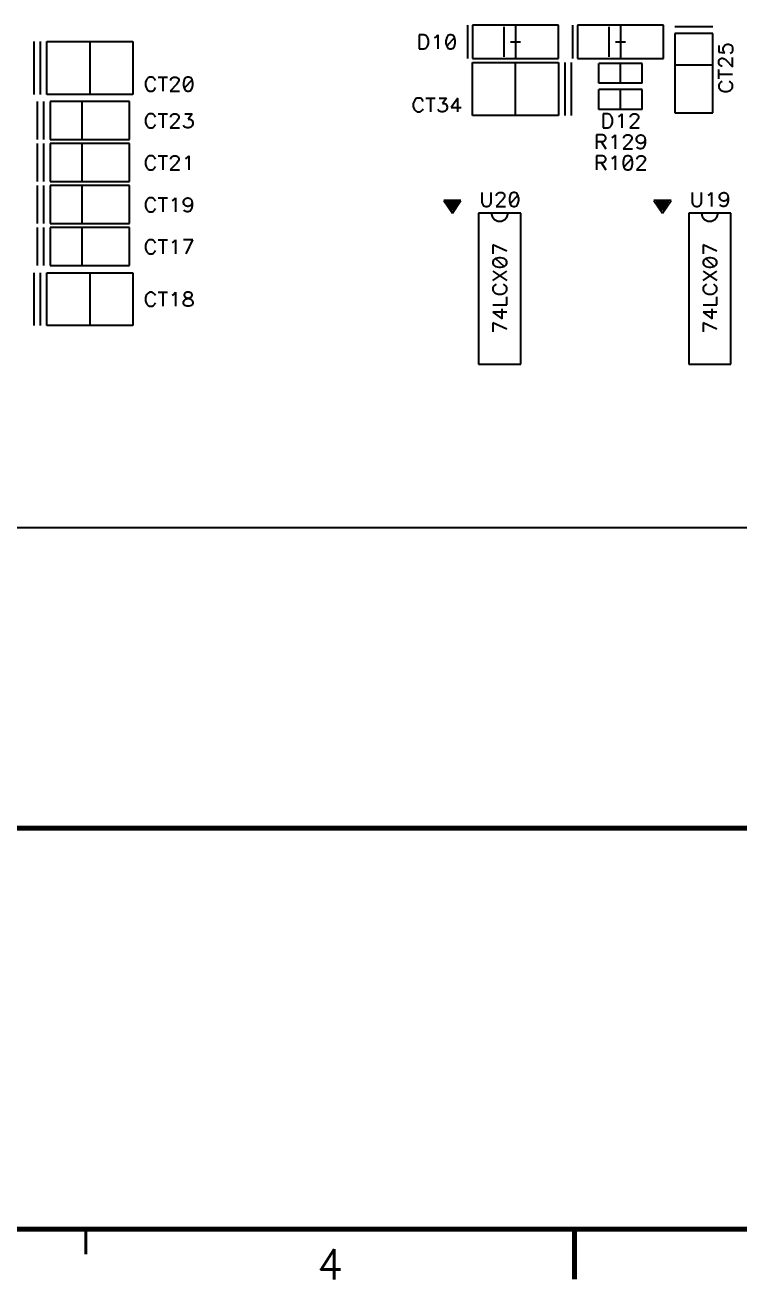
# Model space of a CAD drawing. Extents: x 295 to 953, y 10 to 290.
# Drawn here: x 632.2 to 703.4, y 9.8 to 135.1 of the extents above; entities that cross this region are included whole.
import ezdxf
from ezdxf.enums import TextEntityAlignment as Align

# ---------------------------------------------------------------- set-up
doc = ezdxf.new("R2010")
doc.units = 0
doc.header["$LTSCALE"] = 5
doc.header["$MEASUREMENT"] = 0
doc.layers.get('0').update_dxf_attribs({"linetype": 'CONTINUOUS', "lineweight": 25})
for name, color, linetype in [('DV-INT-A3_TSK', 14, 'CONTINUOUS'), ('문자', 4, 'CONTINUOUS'), ('테두리', 3, 'CONTINUOUS')]:
    doc.layers.add(name, color=color, linetype=linetype)
doc.styles.get("Standard").update_dxf_attribs({"font": 'simplex.shx'})

# ---------------------------------------------------------------- blocks, each defined once
blk = doc.blocks.new('C')
at = {"layer": '테두리'}
for points, const_width in [([(15, 285), (15, 15), (405, 15), (405, 285), (15, 285)], 0.5), ([(15, 55), (405, 55)], 0.5), ([(161.25, 12.5), (161.25, 15)], 0.3), ([(210, 10), (210, 15)], 0.5)]:
    blk.add_lwpolyline(points, dxfattribs=dict(at, const_width=const_width))
at = {"layer": '문자'}
blk.add_text('4', height=3, dxfattribs=at).set_placement((185.62, 11.5), align=Align.MIDDLE)

msp = doc.modelspace()

# ---------------------------------------------------------------- linework, layer by layer
at = {"layer": 'DV-INT-A3_TSK', "color": 7}
for p, q in [((676.29, 135.1), (676.29, 131.8)), ((685.36, 135.1), (676.78, 135.1)), ((676.78, 135.1), (676.78, 131.8)), ((679.92, 134.94), (679.92, 131.96)), ((681.07, 135.1), (681.07, 131.8)), ((685.36, 131.8), (685.36, 135.1)), ((686.77, 135.1), (686.77, 131.8)), ((695.84, 135.1), (687.26, 135.1)), ((687.26, 135.1), (687.26, 131.8)), ((690.4, 134.94), (690.4, 131.96)), ((691.55, 135.1), (691.55, 131.8)), ((695.84, 131.8), (695.84, 135.1)), ((700.78, 134.93), (696.99, 134.93)), ((700.78, 134.27), (696.99, 134.27)), ((696.99, 134.27), (696.99, 131.46)), ((700.78, 131.46), (700.78, 134.27)), ((633.03, 133.47), (633.03, 128.19)), ((633.69, 133.47), (633.69, 128.19)), ((634.35, 133.47), (642.93, 133.47)), ((634.35, 128.19), (634.35, 133.47)), ((638.64, 133.47), (638.64, 128.19)), ((642.93, 133.47), (642.93, 128.19)), ((671.48, 134.14), (671.48, 132.74)), ((671.95, 134.14), (671.48, 134.14)), ((672.15, 134.07), (671.95, 134.14)), ((672.28, 133.93), (672.15, 134.07)), ((672.15, 132.8), (672.28, 132.94)), ((672.35, 133.8), (672.28, 133.93)), ((672.28, 132.94), (672.35, 133.07)), ((672.42, 133.6), (672.35, 133.8)), ((672.35, 133.07), (672.42, 133.27)), ((672.42, 133.27), (672.42, 133.6)), ((673.02, 133.87), (673.15, 133.93)), ((673.15, 133.93), (673.35, 134.14)), ((673.35, 134.14), (673.35, 132.74)), ((674.22, 133.87), (674.15, 133.54)), ((674.15, 133.54), (674.15, 133.33)), ((674.15, 133.33), (674.22, 133)), ((674.35, 134.07), (674.22, 133.87)), ((675.01, 133.87), (674.22, 133)), ((674.22, 133), (674.35, 132.8)), ((674.55, 134.14), (674.35, 134.07)), ((674.68, 134.14), (674.55, 134.14)), ((674.88, 134.07), (674.68, 134.14)), ((675.01, 133.87), (674.88, 134.07)), ((674.88, 132.8), (675.01, 133)), ((675.08, 133.54), (675.01, 133.87)), ((675.01, 133), (675.08, 133.33)), ((675.08, 133.33), (675.08, 133.54)), ((680.58, 133.45), (681.57, 133.45)), ((691.06, 133.45), (692.05, 133.45)), ((701.35, 133.09), (701.35, 132.42)), ((701.81, 132.82), (701.88, 133.02)), ((701.88, 133.02), (702.01, 133.15)), ((702.01, 133.15), (702.21, 133.22)), ((702.21, 133.22), (702.35, 133.22)), ((702.35, 133.22), (702.54, 133.15)), ((702.54, 133.15), (702.68, 133.02)), ((702.68, 133.02), (702.74, 132.82)), ((671.48, 132.74), (671.95, 132.74)), ((671.95, 132.74), (672.15, 132.8)), ((674.35, 132.8), (674.55, 132.74)), ((674.55, 132.74), (674.68, 132.74)), ((674.68, 132.74), (674.88, 132.8)), ((676.78, 131.8), (685.36, 131.8)), ((687.26, 131.8), (695.84, 131.8)), ((701.35, 132.42), (701.95, 132.36)), ((701.35, 131.56), (701.42, 131.69)), ((701.42, 131.69), (701.48, 131.76)), ((701.48, 131.76), (701.62, 131.83)), ((701.62, 131.83), (701.75, 131.83)), ((701.75, 131.83), (701.88, 131.76)), ((701.81, 132.62), (701.81, 132.82)), ((701.88, 132.42), (701.81, 132.62)), ((701.95, 132.36), (701.88, 132.42)), ((701.88, 131.76), (702.08, 131.62)), ((702.61, 132.36), (702.48, 132.29)), ((702.68, 132.42), (702.61, 132.36)), ((702.74, 132.62), (702.68, 132.42)), ((702.74, 132.82), (702.74, 132.62)), ((702.74, 130.96), (702.74, 131.89)), ((676.78, 126.1), (676.78, 131.37)), ((676.78, 131.37), (685.36, 131.37)), ((681.07, 126.1), (681.07, 131.37)), ((685.36, 131.37), (685.36, 126.1)), ((686.03, 126.1), (686.03, 131.37)), ((686.68, 126.1), (686.68, 131.37)), ((693.7, 131.3), (689.41, 131.3)), ((689.41, 129.32), (689.41, 131.3)), ((691.55, 129.32), (691.55, 131.3)), ((693.7, 129.32), (693.7, 131.3)), ((696.99, 131.46), (696.99, 130.72)), ((700.78, 131.13), (696.99, 131.13)), ((696.99, 130.72), (696.99, 129.81)), ((700.78, 130.72), (700.78, 131.46)), ((700.78, 129.81), (700.78, 130.72)), ((701.35, 131.29), (701.35, 131.56)), ((701.42, 131.16), (701.35, 131.29)), ((701.35, 129.77), (701.35, 130.7)), ((701.48, 131.1), (701.42, 131.16)), ((701.62, 131.03), (701.48, 131.1)), ((701.68, 131.03), (701.62, 131.03)), ((702.08, 131.62), (702.74, 130.96)), ((644.24, 129.6), (644.17, 129.41)), ((644.17, 129.41), (644.17, 129.08)), ((644.31, 129.74), (644.24, 129.6)), ((644.44, 129.87), (644.31, 129.74)), ((644.57, 129.94), (644.44, 129.87)), ((644.84, 129.94), (644.57, 129.94)), ((644.97, 129.87), (644.84, 129.94)), ((645.1, 129.74), (644.97, 129.87)), ((645.17, 129.6), (645.1, 129.74)), ((645.44, 129.94), (646.37, 129.94)), ((645.9, 129.94), (645.9, 128.54)), ((647.29, 129.21), (646.63, 128.54)), ((646.7, 129.67), (646.76, 129.81)), ((646.7, 129.6), (646.7, 129.67)), ((646.76, 129.81), (646.83, 129.87)), ((646.83, 129.87), (646.96, 129.94)), ((646.96, 129.94), (647.23, 129.94)), ((647.23, 129.94), (647.36, 129.87)), ((647.43, 129.41), (647.29, 129.21)), ((647.36, 129.87), (647.43, 129.81)), ((647.43, 129.81), (647.49, 129.67)), ((647.49, 129.54), (647.43, 129.41)), ((647.49, 129.67), (647.49, 129.54)), ((648.03, 129.67), (647.96, 129.34)), ((647.96, 129.34), (647.96, 129.14)), ((647.96, 129.14), (648.03, 128.81)), ((648.16, 129.87), (648.03, 129.67)), ((648.82, 129.67), (648.03, 128.81)), ((648.36, 129.94), (648.16, 129.87)), ((648.49, 129.94), (648.36, 129.94)), ((648.69, 129.87), (648.49, 129.94)), ((648.82, 129.67), (648.69, 129.87)), ((648.89, 129.34), (648.82, 129.67)), ((648.82, 128.81), (648.89, 129.14)), ((648.89, 129.14), (648.89, 129.34)), ((693.7, 129.32), (689.41, 129.32)), ((696.99, 129.81), (696.99, 129.32)), ((696.99, 129.32), (696.99, 126.35)), ((700.78, 129.32), (700.78, 129.81)), ((700.78, 126.35), (700.78, 129.32)), ((701.35, 130.23), (702.74, 130.23)), ((701.42, 129.3), (701.35, 129.17)), ((701.35, 129.17), (701.35, 128.9)), ((701.55, 129.44), (701.42, 129.3)), ((701.68, 129.5), (701.55, 129.44)), ((702.54, 129.44), (702.41, 129.5)), ((702.68, 129.3), (702.54, 129.44)), ((702.74, 129.17), (702.68, 129.3)), ((702.74, 128.9), (702.74, 129.17)), ((642.93, 128.19), (634.35, 128.19)), ((644.17, 129.08), (644.24, 128.88)), ((644.24, 128.88), (644.31, 128.75)), ((644.31, 128.75), (644.44, 128.61)), ((644.44, 128.61), (644.57, 128.54)), ((644.57, 128.54), (644.84, 128.54)), ((644.84, 128.54), (644.97, 128.61)), ((644.97, 128.61), (645.1, 128.75)), ((645.1, 128.75), (645.17, 128.88)), ((646.63, 128.54), (647.56, 128.54)), ((648.03, 128.81), (648.16, 128.61)), ((648.16, 128.61), (648.36, 128.54)), ((648.36, 128.54), (648.49, 128.54)), ((648.49, 128.54), (648.69, 128.61)), ((648.69, 128.61), (648.82, 128.81)), ((693.7, 128.68), (689.41, 128.68)), ((689.41, 126.7), (689.41, 128.68)), ((691.55, 126.7), (691.55, 128.68)), ((693.7, 126.7), (693.7, 128.68)), ((701.35, 128.9), (701.42, 128.78)), ((701.42, 128.78), (701.55, 128.64)), ((701.55, 128.64), (701.68, 128.57)), ((701.68, 128.57), (701.88, 128.51)), ((701.88, 128.51), (702.21, 128.51)), ((702.21, 128.51), (702.41, 128.57)), ((702.41, 128.57), (702.54, 128.64)), ((702.54, 128.64), (702.68, 128.78)), ((702.68, 128.78), (702.74, 128.9)), ((633.36, 127.49), (633.36, 123.7)), ((634.02, 127.49), (634.02, 123.7)), ((634.68, 127.49), (634.68, 123.7)), ((637.49, 127.49), (634.68, 127.49)), ((638.23, 127.49), (637.49, 127.49)), ((637.82, 127.49), (637.82, 123.7)), ((639.14, 127.49), (638.23, 127.49)), ((639.63, 127.49), (639.14, 127.49)), ((642.6, 127.49), (639.63, 127.49)), ((642.6, 123.7), (642.6, 127.49)), ((670.96, 127.51), (670.89, 127.31)), ((670.89, 127.31), (670.89, 126.98)), ((670.89, 126.98), (670.96, 126.78)), ((671.03, 127.64), (670.96, 127.51)), ((670.96, 126.78), (671.03, 126.65)), ((671.16, 127.78), (671.03, 127.64)), ((671.03, 126.65), (671.16, 126.52)), ((671.29, 127.84), (671.16, 127.78)), ((671.56, 127.84), (671.29, 127.84)), ((671.69, 127.78), (671.56, 127.84)), ((671.82, 127.64), (671.69, 127.78)), ((671.69, 126.52), (671.82, 126.65)), ((671.89, 127.51), (671.82, 127.64)), ((671.82, 126.65), (671.89, 126.78)), ((672.15, 127.84), (673.08, 127.84)), ((672.62, 127.84), (672.62, 126.45)), ((673.42, 126.58), (673.35, 126.71)), ((673.48, 127.84), (674.21, 127.84)), ((674.21, 127.84), (673.81, 127.31)), ((673.81, 127.31), (674.01, 127.31)), ((674.01, 127.31), (674.14, 127.25)), ((674.21, 126.65), (674.08, 126.52)), ((674.14, 127.25), (674.21, 127.18)), ((674.21, 127.18), (674.28, 126.98)), ((674.28, 126.85), (674.21, 126.65)), ((674.28, 126.98), (674.28, 126.85)), ((675.34, 127.84), (674.68, 126.91)), ((674.68, 126.91), (675.67, 126.91)), ((675.34, 126.45), (675.34, 127.84)), ((693.7, 126.7), (689.41, 126.7)), ((644.24, 125.94), (644.17, 125.74)), ((644.17, 125.74), (644.17, 125.41)), ((644.17, 125.41), (644.24, 125.21)), ((644.31, 126.07), (644.24, 125.94)), ((644.44, 126.21), (644.31, 126.07)), ((644.57, 126.27), (644.44, 126.21)), ((644.84, 126.27), (644.57, 126.27)), ((644.97, 126.21), (644.84, 126.27)), ((645.1, 126.07), (644.97, 126.21)), ((645.17, 125.94), (645.1, 126.07)), ((645.44, 126.27), (646.37, 126.27)), ((645.9, 126.27), (645.9, 124.88)), ((647.29, 125.54), (646.63, 124.88)), ((646.7, 126), (646.76, 126.14)), ((646.7, 125.94), (646.7, 126)), ((646.76, 126.14), (646.83, 126.21)), ((646.83, 126.21), (646.96, 126.27)), ((646.96, 126.27), (647.23, 126.27)), ((647.23, 126.27), (647.36, 126.21)), ((647.43, 125.74), (647.29, 125.54)), ((647.36, 126.21), (647.43, 126.14)), ((647.43, 126.14), (647.49, 126)), ((647.49, 125.87), (647.43, 125.74)), ((647.49, 126), (647.49, 125.87)), ((648.09, 126.27), (648.82, 126.27)), ((648.82, 126.27), (648.42, 125.74)), ((648.42, 125.74), (648.62, 125.74)), ((648.62, 125.74), (648.76, 125.67)), ((648.76, 125.67), (648.82, 125.61)), ((648.82, 125.61), (648.89, 125.41)), ((648.89, 125.41), (648.89, 125.28)), ((671.16, 126.52), (671.29, 126.45)), ((671.29, 126.45), (671.56, 126.45)), ((671.56, 126.45), (671.69, 126.52)), ((673.48, 126.52), (673.42, 126.58)), ((673.68, 126.45), (673.48, 126.52)), ((673.88, 126.45), (673.68, 126.45)), ((674.08, 126.52), (673.88, 126.45)), ((685.36, 126.1), (676.78, 126.1)), ((689.82, 126.28), (689.82, 124.88)), ((690.29, 126.28), (689.82, 126.28)), ((690.49, 126.21), (690.29, 126.28)), ((690.62, 126.08), (690.49, 126.21)), ((690.69, 125.95), (690.62, 126.08)), ((690.75, 125.74), (690.69, 125.95)), ((690.69, 125.21), (690.75, 125.41)), ((690.75, 125.41), (690.75, 125.74)), ((691.35, 126.01), (691.49, 126.08)), ((691.49, 126.08), (691.68, 126.28)), ((691.68, 126.28), (691.68, 124.88)), ((693.15, 125.54), (692.48, 124.88)), ((692.55, 126.01), (692.62, 126.14)), ((692.55, 125.95), (692.55, 126.01)), ((692.62, 126.14), (692.69, 126.21)), ((692.69, 126.21), (692.82, 126.28)), ((692.82, 126.28), (693.08, 126.28)), ((693.08, 126.28), (693.22, 126.21)), ((693.28, 125.74), (693.15, 125.54)), ((693.22, 126.21), (693.28, 126.14)), ((693.28, 126.14), (693.35, 126.01)), ((693.35, 125.88), (693.28, 125.74)), ((693.35, 126.01), (693.35, 125.88)), ((696.99, 126.35), (700.78, 126.35)), ((644.24, 125.21), (644.31, 125.08)), ((644.31, 125.08), (644.44, 124.94)), ((644.44, 124.94), (644.57, 124.88)), ((644.57, 124.88), (644.84, 124.88)), ((644.84, 124.88), (644.97, 124.94)), ((644.97, 124.94), (645.1, 125.08)), ((645.1, 125.08), (645.17, 125.21)), ((646.63, 124.88), (647.56, 124.88)), ((648.03, 125.01), (647.96, 125.14)), ((648.09, 124.94), (648.03, 125.01)), ((648.29, 124.88), (648.09, 124.94)), ((648.49, 124.88), (648.29, 124.88)), ((648.69, 124.94), (648.49, 124.88)), ((648.82, 125.08), (648.69, 124.94)), ((648.89, 125.28), (648.82, 125.08)), ((689.76, 124.17), (689.16, 124.17)), ((689.16, 124.17), (689.16, 122.78)), ((689.96, 124.11), (689.76, 124.17)), ((689.82, 124.88), (690.29, 124.88)), ((690.29, 124.88), (690.49, 124.94)), ((690.49, 124.94), (690.62, 125.08)), ((690.62, 125.08), (690.69, 125.21)), ((690.82, 123.98), (691.02, 124.17)), ((691.02, 124.17), (691.02, 122.78)), ((692.01, 124.11), (692.15, 124.17)), ((692.15, 124.17), (692.41, 124.17)), ((692.41, 124.17), (692.55, 124.11)), ((692.48, 124.88), (693.41, 124.88)), ((693.34, 124.11), (693.54, 124.17)), ((693.54, 124.17), (693.61, 124.17)), ((693.61, 124.17), (693.8, 124.11)), ((633.36, 123.3), (633.36, 119.5)), ((634.02, 123.3), (634.02, 119.5)), ((634.68, 123.7), (637.49, 123.7)), ((634.68, 123.3), (634.68, 119.5)), ((637.49, 123.3), (634.68, 123.3)), ((637.49, 123.7), (638.23, 123.7)), ((638.23, 123.3), (637.49, 123.3)), ((637.82, 123.3), (637.82, 119.5)), ((638.23, 123.7), (639.14, 123.7)), ((639.14, 123.3), (638.23, 123.3)), ((639.14, 123.7), (639.63, 123.7)), ((639.63, 123.3), (639.14, 123.3)), ((639.63, 123.7), (642.6, 123.7)), ((642.6, 123.3), (639.63, 123.3)), ((642.6, 119.5), (642.6, 123.3)), ((689.16, 123.51), (689.76, 123.51)), ((689.63, 123.51), (690.09, 122.78)), ((689.76, 123.51), (689.96, 123.58)), ((690.03, 124.04), (689.96, 124.11)), ((689.96, 123.58), (690.03, 123.65)), ((690.09, 123.91), (690.03, 124.04)), ((690.03, 123.65), (690.09, 123.78)), ((690.09, 123.78), (690.09, 123.91)), ((690.69, 123.91), (690.82, 123.98)), ((692.48, 123.44), (691.82, 122.78)), ((691.88, 123.91), (691.95, 124.04)), ((691.88, 123.84), (691.88, 123.91)), ((691.95, 124.04), (692.01, 124.11)), ((692.61, 123.65), (692.48, 123.44)), ((692.55, 124.11), (692.61, 124.04)), ((692.61, 124.04), (692.68, 123.91)), ((692.68, 123.78), (692.61, 123.65)), ((692.68, 123.91), (692.68, 123.78)), ((693.14, 123.78), (693.21, 123.98)), ((693.14, 123.71), (693.14, 123.78)), ((693.21, 123.51), (693.14, 123.71)), ((693.21, 123.98), (693.34, 124.11)), ((693.34, 123.38), (693.21, 123.51)), ((693.28, 122.85), (693.21, 122.98)), ((693.54, 123.31), (693.34, 123.38)), ((693.61, 123.31), (693.54, 123.31)), ((693.8, 123.38), (693.61, 123.31)), ((693.8, 124.11), (693.94, 123.98)), ((693.94, 123.51), (693.8, 123.38)), ((693.94, 123.05), (693.8, 122.85)), ((693.94, 123.98), (694.01, 123.71)), ((694.01, 123.71), (693.94, 123.51)), ((694.01, 123.38), (693.94, 123.05)), ((694.01, 123.71), (694.01, 123.38)), ((644.24, 121.75), (644.17, 121.55)), ((644.31, 121.88), (644.24, 121.75)), ((644.44, 122.01), (644.31, 121.88)), ((644.57, 122.08), (644.44, 122.01)), ((644.84, 122.08), (644.57, 122.08)), ((644.97, 122.01), (644.84, 122.08)), ((645.1, 121.88), (644.97, 122.01)), ((645.17, 121.75), (645.1, 121.88)), ((645.44, 122.08), (646.37, 122.08)), ((645.9, 122.08), (645.9, 120.69)), ((646.7, 121.81), (646.76, 121.95)), ((646.7, 121.75), (646.7, 121.81)), ((646.76, 121.95), (646.83, 122.01)), ((646.83, 122.01), (646.96, 122.08)), ((646.96, 122.08), (647.23, 122.08)), ((647.23, 122.08), (647.36, 122.01)), ((647.36, 122.01), (647.43, 121.95)), ((647.43, 121.95), (647.49, 121.81)), ((647.49, 121.68), (647.43, 121.55)), ((647.49, 121.81), (647.49, 121.68)), ((648.16, 121.81), (648.29, 121.88)), ((648.29, 121.88), (648.49, 122.08)), ((648.49, 122.08), (648.49, 120.69)), ((689.76, 122.08), (689.16, 122.08)), ((689.16, 122.08), (689.16, 120.69)), ((689.96, 122.01), (689.76, 122.08)), ((690.03, 121.95), (689.96, 122.01)), ((690.09, 121.81), (690.03, 121.95)), ((690.03, 121.55), (690.09, 121.68)), ((690.09, 121.68), (690.09, 121.81)), ((690.69, 121.81), (690.82, 121.88)), ((690.82, 121.88), (691.02, 122.08)), ((691.02, 122.08), (691.02, 120.69)), ((691.82, 122.78), (692.74, 122.78)), ((691.88, 121.81), (691.82, 121.48)), ((692.01, 122.01), (691.88, 121.81)), ((692.68, 121.81), (691.88, 120.95)), ((692.22, 122.08), (692.01, 122.01)), ((692.35, 122.08), (692.22, 122.08)), ((692.55, 122.01), (692.35, 122.08)), ((692.68, 121.81), (692.55, 122.01)), ((692.74, 121.48), (692.68, 121.81)), ((693.21, 121.81), (693.28, 121.95)), ((693.21, 121.75), (693.21, 121.81)), ((693.47, 122.78), (693.28, 122.85)), ((693.28, 121.95), (693.34, 122.01)), ((693.34, 122.01), (693.47, 122.08)), ((693.61, 122.78), (693.47, 122.78)), ((693.47, 122.08), (693.74, 122.08)), ((693.8, 122.85), (693.61, 122.78)), ((693.74, 122.08), (693.87, 122.01)), ((693.87, 122.01), (693.94, 121.95)), ((693.94, 121.95), (694.01, 121.81)), ((694.01, 121.68), (693.94, 121.55)), ((694.01, 121.81), (694.01, 121.68)), ((644.17, 121.55), (644.17, 121.22)), ((644.17, 121.22), (644.24, 121.02)), ((644.24, 121.02), (644.31, 120.89)), ((644.31, 120.89), (644.44, 120.75)), ((644.44, 120.75), (644.57, 120.69)), ((644.57, 120.69), (644.84, 120.69)), ((644.84, 120.69), (644.97, 120.75)), ((644.97, 120.75), (645.1, 120.89)), ((645.1, 120.89), (645.17, 121.02)), ((647.29, 121.35), (646.63, 120.69)), ((646.63, 120.69), (647.56, 120.69)), ((647.43, 121.55), (647.29, 121.35)), ((689.16, 121.42), (689.76, 121.42)), ((689.63, 121.42), (690.09, 120.69)), ((689.76, 121.42), (689.96, 121.48)), ((689.96, 121.48), (690.03, 121.55)), ((691.82, 121.48), (691.82, 121.28)), ((691.82, 121.28), (691.88, 120.95)), ((691.88, 120.95), (692.01, 120.75)), ((692.01, 120.75), (692.22, 120.69)), ((692.22, 120.69), (692.35, 120.69)), ((692.35, 120.69), (692.55, 120.75)), ((692.55, 120.75), (692.68, 120.95)), ((692.68, 120.95), (692.74, 121.28)), ((692.74, 121.28), (692.74, 121.48)), ((693.8, 121.35), (693.14, 120.69)), ((693.14, 120.69), (694.07, 120.69)), ((693.94, 121.55), (693.8, 121.35)), ((633.36, 119.11), (633.36, 115.31)), ((634.02, 119.11), (634.02, 115.31)), ((634.68, 119.5), (637.49, 119.5)), ((634.68, 119.11), (634.68, 115.31)), ((637.49, 119.11), (634.68, 119.11)), ((637.49, 119.5), (638.23, 119.5)), ((638.23, 119.11), (637.49, 119.11)), ((637.82, 119.11), (637.82, 115.31)), ((638.23, 119.5), (639.14, 119.5)), ((639.14, 119.11), (638.23, 119.11)), ((639.14, 119.5), (639.63, 119.5)), ((639.63, 119.11), (639.14, 119.11)), ((639.63, 119.5), (642.6, 119.5)), ((642.6, 119.11), (639.63, 119.11)), ((642.6, 115.31), (642.6, 119.11)), ((644.57, 117.89), (644.44, 117.82)), ((644.84, 117.89), (644.57, 117.89)), ((644.97, 117.82), (644.84, 117.89)), ((645.44, 117.89), (646.37, 117.89)), ((645.9, 117.89), (645.9, 116.5)), ((646.96, 117.69), (647.16, 117.89)), ((647.16, 117.89), (647.16, 116.5)), ((648.16, 117.82), (648.36, 117.89)), ((648.36, 117.89), (648.42, 117.89)), ((648.42, 117.89), (648.62, 117.82)), ((677.74, 118.42), (677.74, 117.42)), ((678.67, 117.42), (678.67, 118.42)), ((679.2, 118.15), (679.27, 118.28)), ((679.2, 118.09), (679.2, 118.15)), ((679.27, 118.28), (679.34, 118.35)), ((679.34, 118.35), (679.47, 118.42)), ((679.47, 118.42), (679.74, 118.42)), ((679.74, 118.42), (679.87, 118.35)), ((679.94, 117.89), (679.8, 117.69)), ((679.87, 118.35), (679.94, 118.28)), ((679.94, 118.28), (680, 118.15)), ((680, 118.02), (679.94, 117.89)), ((680, 118.15), (680, 118.02)), ((680.54, 118.15), (680.47, 117.82)), ((680.67, 118.35), (680.54, 118.15)), ((681.33, 118.15), (680.54, 117.29)), ((680.87, 118.42), (680.67, 118.35)), ((681, 118.42), (680.87, 118.42)), ((681.2, 118.35), (681, 118.42)), ((681.33, 118.15), (681.2, 118.35)), ((681.4, 117.82), (681.33, 118.15)), ((698.7, 118.42), (698.7, 117.42)), ((699.63, 117.42), (699.63, 118.42)), ((700.29, 118.15), (700.43, 118.22)), ((700.43, 118.22), (700.62, 118.42)), ((700.62, 118.42), (700.62, 117.02)), ((701.42, 118.02), (701.49, 118.22)), ((701.42, 117.95), (701.42, 118.02)), ((701.49, 117.75), (701.42, 117.95)), ((701.49, 118.22), (701.62, 118.35)), ((701.62, 118.35), (701.82, 118.42)), ((701.82, 118.42), (701.89, 118.42)), ((701.89, 118.42), (702.09, 118.35)), ((702.09, 118.35), (702.22, 118.22)), ((702.22, 118.22), (702.29, 117.95)), ((702.29, 117.95), (702.22, 117.75)), ((702.29, 117.95), (702.29, 117.62)), ((644.24, 117.56), (644.17, 117.36)), ((644.17, 117.36), (644.17, 117.03)), ((644.17, 117.03), (644.24, 116.83)), ((644.31, 117.69), (644.24, 117.56)), ((644.24, 116.83), (644.31, 116.7)), ((644.44, 117.82), (644.31, 117.69)), ((644.31, 116.7), (644.44, 116.56)), ((645.1, 117.69), (644.97, 117.82)), ((644.97, 116.56), (645.1, 116.7)), ((645.17, 117.56), (645.1, 117.69)), ((645.1, 116.7), (645.17, 116.83)), ((646.83, 117.62), (646.96, 117.69)), ((647.96, 117.49), (648.03, 117.69)), ((647.96, 117.43), (647.96, 117.49)), ((648.03, 117.22), (647.96, 117.43)), ((648.03, 117.69), (648.16, 117.82)), ((648.16, 117.09), (648.03, 117.22)), ((648.09, 116.56), (648.03, 116.7)), ((648.36, 117.03), (648.16, 117.09)), ((648.42, 117.03), (648.36, 117.03)), ((648.62, 117.09), (648.42, 117.03)), ((648.62, 117.82), (648.76, 117.69)), ((648.76, 117.22), (648.62, 117.09)), ((648.76, 116.76), (648.62, 116.56)), ((648.76, 117.69), (648.82, 117.43)), ((648.82, 117.43), (648.76, 117.22)), ((648.82, 117.09), (648.76, 116.76)), ((648.82, 117.43), (648.82, 117.09)), ((673.93, 117.63), (674.79, 116.35)), ((675.64, 117.63), (673.93, 117.63)), ((674.14, 117.51), (674.14, 117.53)), ((674.24, 117.36), (674.24, 117.53)), ((674.34, 117.21), (674.34, 117.53)), ((674.44, 117.06), (674.44, 117.53)), ((674.54, 116.91), (674.54, 117.53)), ((674.64, 116.76), (674.64, 117.53)), ((674.74, 116.61), (674.74, 117.53)), ((674.79, 116.35), (675.64, 117.63)), ((674.84, 116.62), (674.84, 117.53)), ((674.94, 116.77), (674.94, 117.53)), ((675.04, 116.92), (675.04, 117.53)), ((675.14, 117.07), (675.14, 117.53)), ((675.24, 117.22), (675.24, 117.53)), ((675.34, 117.38), (675.34, 117.53)), ((677.74, 117.42), (677.81, 117.22)), ((677.81, 117.22), (677.94, 117.09)), ((677.94, 117.09), (678.14, 117.02)), ((678.14, 117.02), (678.27, 117.02)), ((678.27, 117.02), (678.47, 117.09)), ((678.47, 117.09), (678.6, 117.22)), ((678.6, 117.22), (678.67, 117.42)), ((679.8, 117.69), (679.14, 117.02)), ((679.14, 117.02), (680.07, 117.02)), ((680.47, 117.82), (680.47, 117.62)), ((680.47, 117.62), (680.54, 117.29)), ((680.54, 117.29), (680.67, 117.09)), ((680.67, 117.09), (680.87, 117.02)), ((680.87, 117.02), (681, 117.02)), ((681, 117.02), (681.2, 117.09)), ((681.2, 117.09), (681.33, 117.29)), ((681.33, 117.29), (681.4, 117.62)), ((681.4, 117.62), (681.4, 117.82)), ((694.89, 117.63), (695.74, 116.35)), ((696.6, 117.63), (694.89, 117.63)), ((695.1, 117.51), (695.1, 117.53)), ((695.2, 117.36), (695.2, 117.53)), ((695.3, 117.21), (695.3, 117.53)), ((695.4, 117.06), (695.4, 117.53)), ((695.5, 116.91), (695.5, 117.53)), ((695.6, 116.76), (695.6, 117.53)), ((695.7, 116.61), (695.7, 117.53)), ((695.74, 116.35), (696.6, 117.63)), ((695.8, 116.62), (695.8, 117.53)), ((695.9, 116.77), (695.9, 117.53)), ((696, 116.92), (696, 117.53)), ((696.1, 117.07), (696.1, 117.53)), ((696.2, 117.22), (696.2, 117.53)), ((696.3, 117.38), (696.3, 117.53)), ((698.7, 117.42), (698.76, 117.22)), ((698.76, 117.22), (698.89, 117.09)), ((698.89, 117.09), (699.09, 117.02)), ((699.09, 117.02), (699.23, 117.02)), ((699.23, 117.02), (699.42, 117.09)), ((699.42, 117.09), (699.56, 117.22)), ((699.56, 117.22), (699.63, 117.42)), ((701.62, 117.62), (701.49, 117.75)), ((701.56, 117.09), (701.49, 117.22)), ((701.75, 117.02), (701.56, 117.09)), ((701.82, 117.55), (701.62, 117.62)), ((701.89, 117.02), (701.75, 117.02)), ((701.89, 117.55), (701.82, 117.55)), ((702.09, 117.62), (701.89, 117.55)), ((702.09, 117.09), (701.89, 117.02)), ((702.22, 117.75), (702.09, 117.62)), ((702.22, 117.29), (702.09, 117.09)), ((702.29, 117.62), (702.22, 117.29)), ((644.44, 116.56), (644.57, 116.5)), ((644.57, 116.5), (644.84, 116.5)), ((644.84, 116.5), (644.97, 116.56)), ((648.29, 116.5), (648.09, 116.56)), ((648.42, 116.5), (648.29, 116.5)), ((648.62, 116.56), (648.42, 116.5)), ((677.4, 116.37), (677.4, 108.83)), ((681.6, 116.37), (677.4, 116.37)), ((678.66, 116.37), (678.75, 116.01)), ((678.75, 116.01), (678.98, 115.72)), ((678.98, 115.72), (679.32, 115.56)), ((679.32, 115.56), (679.69, 115.56)), ((679.69, 115.56), (680.02, 115.72)), ((680.02, 115.72), (680.26, 116.01)), ((680.26, 116.01), (680.34, 116.37)), ((681.6, 101.29), (681.6, 116.37)), ((698.36, 116.37), (698.36, 108.83)), ((702.55, 116.37), (698.36, 116.37)), ((699.62, 116.37), (699.7, 116.01)), ((699.7, 116.01), (699.94, 115.72)), ((699.94, 115.72), (700.27, 115.56)), ((700.27, 115.56), (700.64, 115.56)), ((700.64, 115.56), (700.98, 115.72)), ((700.98, 115.72), (701.21, 116.01)), ((701.21, 116.01), (701.29, 116.37)), ((702.55, 101.29), (702.55, 116.37)), ((633.36, 114.92), (633.36, 111.12)), ((634.02, 114.92), (634.02, 111.12)), ((634.68, 115.31), (637.49, 115.31)), ((634.68, 114.92), (634.68, 111.12)), ((637.49, 114.92), (634.68, 114.92)), ((637.49, 115.31), (638.23, 115.31)), ((638.23, 114.92), (637.49, 114.92)), ((637.82, 114.92), (637.82, 111.12)), ((638.23, 115.31), (639.14, 115.31)), ((639.14, 114.92), (638.23, 114.92)), ((639.14, 115.31), (639.63, 115.31)), ((639.63, 114.92), (639.14, 114.92)), ((639.63, 115.31), (642.6, 115.31)), ((642.6, 114.92), (639.63, 114.92)), ((642.6, 111.12), (642.6, 114.92)), ((644.24, 113.36), (644.17, 113.17)), ((644.17, 113.17), (644.17, 112.84)), ((644.17, 112.84), (644.24, 112.64)), ((644.31, 113.5), (644.24, 113.36)), ((644.44, 113.63), (644.31, 113.5)), ((644.57, 113.7), (644.44, 113.63)), ((644.84, 113.7), (644.57, 113.7)), ((644.97, 113.63), (644.84, 113.7)), ((645.1, 113.5), (644.97, 113.63)), ((645.17, 113.36), (645.1, 113.5)), ((645.44, 113.7), (646.37, 113.7)), ((645.9, 113.7), (645.9, 112.3)), ((646.83, 113.43), (646.96, 113.5)), ((646.96, 113.5), (647.16, 113.7)), ((647.16, 113.7), (647.16, 112.3)), ((648.89, 113.7), (647.96, 113.7)), ((648.22, 112.3), (648.89, 113.7)), ((680.22, 112.56), (678.83, 113.21)), ((678.83, 113.21), (678.83, 112.29)), ((701.18, 112.56), (699.79, 113.21)), ((699.79, 113.21), (699.79, 112.29)), ((644.24, 112.64), (644.31, 112.51)), ((644.31, 112.51), (644.44, 112.37)), ((644.44, 112.37), (644.57, 112.3)), ((644.57, 112.3), (644.84, 112.3)), ((644.84, 112.3), (644.97, 112.37)), ((644.97, 112.37), (645.1, 112.51)), ((645.1, 112.51), (645.17, 112.64)), ((678.9, 111.7), (678.83, 111.5)), ((679.1, 111.83), (678.9, 111.7)), ((679.43, 111.89), (679.1, 111.83)), ((679.1, 111.83), (679.96, 111.04)), ((679.63, 111.89), (679.43, 111.89)), ((679.96, 111.83), (679.63, 111.89)), ((680.15, 111.7), (679.96, 111.83)), ((680.22, 111.5), (680.15, 111.7)), ((699.86, 111.7), (699.79, 111.5)), ((700.05, 111.83), (699.86, 111.7)), ((700.38, 111.89), (700.05, 111.83)), ((700.05, 111.83), (700.91, 111.04)), ((700.58, 111.89), (700.38, 111.89)), ((700.91, 111.83), (700.58, 111.89)), ((701.11, 111.7), (700.91, 111.83)), ((701.18, 111.5), (701.11, 111.7)), ((633.03, 110.42), (633.03, 105.14)), ((633.69, 110.42), (633.69, 105.14)), ((634.35, 110.42), (642.93, 110.42)), ((634.35, 105.14), (634.35, 110.42)), ((634.68, 111.12), (637.49, 111.12)), ((637.49, 111.12), (638.23, 111.12)), ((638.23, 111.12), (639.14, 111.12)), ((638.64, 110.42), (638.64, 105.14)), ((639.14, 111.12), (639.63, 111.12)), ((639.63, 111.12), (642.6, 111.12)), ((642.93, 110.42), (642.93, 105.14)), ((678.83, 111.5), (678.83, 111.37)), ((678.83, 111.37), (678.9, 111.17)), ((678.83, 110.58), (680.22, 109.65)), ((678.83, 109.65), (680.22, 110.58)), ((678.9, 111.17), (679.1, 111.04)), ((679.1, 111.04), (679.43, 110.97)), ((679.43, 110.97), (679.63, 110.97)), ((679.63, 110.97), (679.96, 111.04)), ((679.96, 111.04), (680.15, 111.17)), ((680.15, 111.17), (680.22, 111.37)), ((680.22, 111.37), (680.22, 111.5)), ((699.79, 111.5), (699.79, 111.37)), ((699.79, 111.37), (699.86, 111.17)), ((699.79, 110.58), (701.18, 109.65)), ((699.79, 109.65), (701.18, 110.58)), ((699.86, 111.17), (700.05, 111.04)), ((700.05, 111.04), (700.38, 110.97)), ((700.38, 110.97), (700.58, 110.97)), ((700.58, 110.97), (700.91, 111.04)), ((700.91, 111.04), (701.11, 111.17)), ((701.11, 111.17), (701.18, 111.37)), ((701.18, 111.37), (701.18, 111.5)), ((679.03, 109.19), (678.9, 109.06)), ((679.17, 109.26), (679.03, 109.19)), ((680.02, 109.19), (679.89, 109.26)), ((680.15, 109.06), (680.02, 109.19)), ((699.99, 109.19), (699.86, 109.06)), ((700.12, 109.26), (699.99, 109.19)), ((700.98, 109.19), (700.85, 109.26)), ((701.11, 109.06), (700.98, 109.19)), ((644.24, 108.13), (644.17, 107.93)), ((644.17, 107.93), (644.17, 107.6)), ((644.31, 108.26), (644.24, 108.13)), ((644.44, 108.39), (644.31, 108.26)), ((644.57, 108.46), (644.44, 108.39)), ((644.84, 108.46), (644.57, 108.46)), ((644.97, 108.39), (644.84, 108.46)), ((645.1, 108.26), (644.97, 108.39)), ((645.17, 108.13), (645.1, 108.26)), ((645.44, 108.46), (646.37, 108.46)), ((645.9, 108.46), (645.9, 107.07)), ((646.83, 108.19), (646.96, 108.26)), ((646.96, 108.26), (647.16, 108.46)), ((647.16, 108.46), (647.16, 107.07)), ((648.09, 108.39), (648.03, 108.26)), ((648.03, 108.26), (648.03, 108.13)), ((648.03, 108.13), (648.09, 108)), ((648.29, 108.46), (648.09, 108.39)), ((648.09, 108), (648.22, 107.93)), ((648.16, 107.79), (648.36, 107.86)), ((648.22, 107.93), (648.49, 107.86)), ((648.55, 108.46), (648.29, 108.46)), ((648.36, 107.86), (648.62, 107.93)), ((648.49, 107.86), (648.69, 107.79)), ((648.76, 108.39), (648.55, 108.46)), ((648.62, 107.93), (648.76, 108)), ((648.82, 108.26), (648.76, 108.39)), ((648.76, 108), (648.82, 108.13)), ((648.82, 108.13), (648.82, 108.26)), ((677.4, 108.83), (677.4, 101.29)), ((678.9, 109.06), (678.83, 108.93)), ((678.83, 108.93), (678.83, 108.66)), ((678.83, 108.66), (678.9, 108.53)), ((678.9, 108.53), (679.03, 108.4)), ((679.03, 108.4), (679.17, 108.33)), ((679.17, 108.33), (679.36, 108.27)), ((679.36, 108.27), (679.69, 108.27)), ((679.69, 108.27), (679.89, 108.33)), ((679.89, 108.33), (680.02, 108.4)), ((680.02, 108.4), (680.15, 108.53)), ((680.22, 108.93), (680.15, 109.06)), ((680.15, 108.53), (680.22, 108.66)), ((680.22, 108.66), (680.22, 108.93)), ((680.22, 107.21), (680.22, 108)), ((698.36, 108.83), (698.36, 101.29)), ((699.86, 109.06), (699.79, 108.93)), ((699.79, 108.93), (699.79, 108.66)), ((699.79, 108.66), (699.86, 108.53)), ((699.86, 108.53), (699.99, 108.4)), ((699.99, 108.4), (700.12, 108.33)), ((700.12, 108.33), (700.32, 108.27)), ((700.32, 108.27), (700.65, 108.27)), ((700.65, 108.27), (700.85, 108.33)), ((700.85, 108.33), (700.98, 108.4)), ((700.98, 108.4), (701.11, 108.53)), ((701.18, 108.93), (701.11, 109.06)), ((701.11, 108.53), (701.18, 108.66)), ((701.18, 108.66), (701.18, 108.93)), ((701.18, 107.21), (701.18, 108)), ((644.17, 107.6), (644.24, 107.4)), ((644.24, 107.4), (644.31, 107.27)), ((644.31, 107.27), (644.44, 107.13)), ((644.44, 107.13), (644.57, 107.07)), ((644.57, 107.07), (644.84, 107.07)), ((644.84, 107.07), (644.97, 107.13)), ((644.97, 107.13), (645.1, 107.27)), ((645.1, 107.27), (645.17, 107.4)), ((647.96, 107.53), (648.03, 107.66)), ((647.96, 107.33), (647.96, 107.53)), ((648.03, 107.2), (647.96, 107.33)), ((648.03, 107.66), (648.16, 107.79)), ((648.09, 107.13), (648.03, 107.2)), ((648.29, 107.07), (648.09, 107.13)), ((648.55, 107.07), (648.29, 107.07)), ((648.76, 107.13), (648.55, 107.07)), ((648.69, 107.79), (648.82, 107.66)), ((648.82, 107.2), (648.76, 107.13)), ((648.82, 107.66), (648.89, 107.53)), ((648.89, 107.33), (648.82, 107.2)), ((648.89, 107.53), (648.89, 107.33)), ((678.83, 107.21), (680.22, 107.21)), ((679.76, 105.83), (679.76, 106.81)), ((699.79, 107.21), (701.18, 107.21)), ((700.71, 105.83), (700.71, 106.81)), ((680.22, 106.49), (678.83, 106.49)), ((678.83, 106.49), (679.76, 105.83)), ((680.22, 104.77), (678.83, 105.43)), ((678.83, 105.43), (678.83, 104.51)), ((701.18, 106.49), (699.79, 106.49)), ((699.79, 106.49), (700.71, 105.83)), ((701.18, 104.77), (699.79, 105.43)), ((699.79, 105.43), (699.79, 104.51)), ((642.93, 105.14), (634.35, 105.14)), ((677.4, 101.29), (681.6, 101.29)), ((698.36, 101.29), (702.55, 101.29)), ((510.41, 85), (863.51, 85))]:
    msp.add_line(p, q, dxfattribs=at)

# ---------------------------------------------------------------- block references
msp.add_blockref('C', (476.98, 0))

doc.saveas('drawing.dxf')
